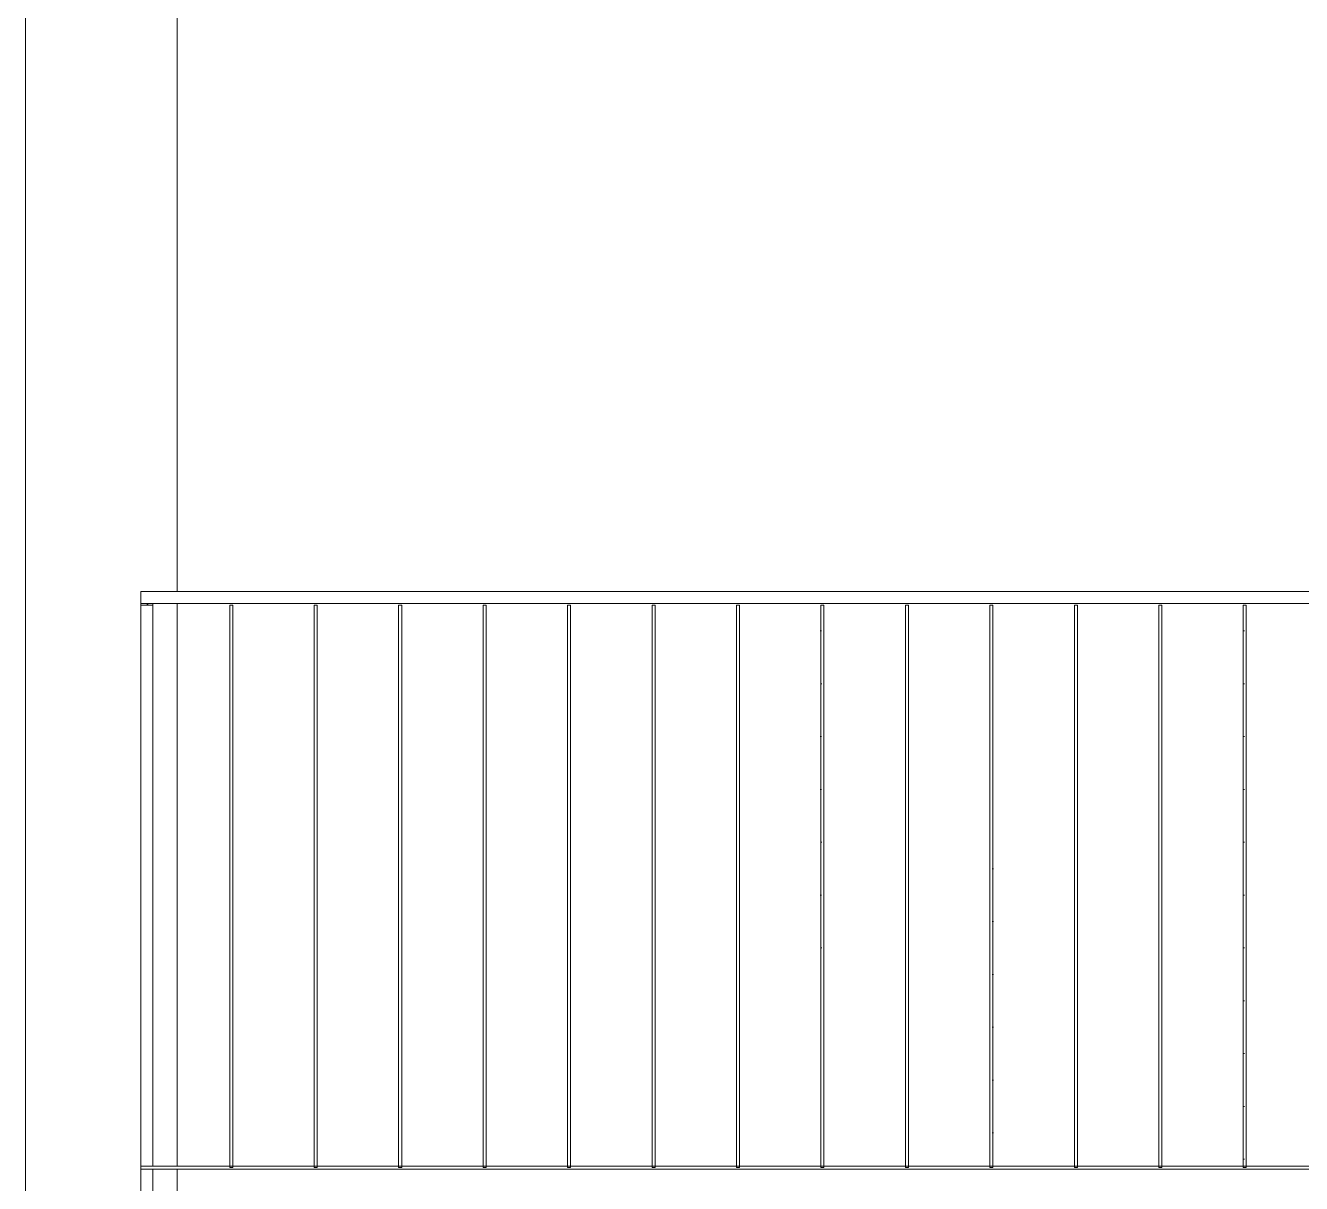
# Model space of a CAD drawing. Header units: metres. Extents: x -111189 to -108577, y -72951 to -72647.
# Drawn here: x -108777.841 to -108775.736, y -72941.591 to -72939.682 of the extents above; entities that cross this region are included whole.
import ezdxf

# ---------------------------------------------------------------- set-up
doc = ezdxf.new("R2010")
doc.units = ezdxf.units.M
doc.header["$MEASUREMENT"] = 0
doc.layers.add('05 - PAREDES..35', color=7, linetype='Continuous')
doc.layers.add('06 - ESCADAS _ GUARDAS', color=7, linetype='Continuous')
pattern_1 = [(360, (-108945.28672, -72941.59482), (0.021783658, 0.043567315), [0, -0.043567315])]

# ---------------------------------------------------------------- blocks, each defined once
blk = doc.blocks.new('Corte Elem_1905_1', base_point=(-108945.2867, -72941.5948))
at = {"layer": '05 - PAREDES..35', "linetype": 'Continuous', "lineweight": 13}
h = blk.add_hatch(dxfattribs=at)
h.set_pattern_fill('DOTS_0001', color=251, style=0, pattern_type=2)
h.set_pattern_definition(pattern_1)
h.paths.add_polyline_path([(-108777.5906, -72938.9831), (-108777.8406, -72938.8081), (-108777.8406, -72938.8457), (-108777.5906, -72939.0207)])
h = blk.add_hatch(dxfattribs=at)
h.set_pattern_fill('DOTS_0001', color=251, style=0, pattern_type=2)
h.set_pattern_definition(pattern_1)
h.paths.add_polyline_path([(-108777.6306, -72941.5623), (-108777.6212, -72941.5623), (-108777.6212, -72940.6672), (-108777.5906, -72940.701), (-108777.5906, -72940.659), (-108777.6124, -72940.6348), (-108777.6306, -72940.6348)])
h = blk.add_hatch(dxfattribs=at)
h.set_pattern_fill('DOTS_0001', color=251, style=0, pattern_type=2)
h.set_pattern_definition(pattern_1)
h.paths.add_polyline_path([(-108777.6306, -72941.5673), (-108777.6306, -72941.6148), (-108777.6212, -72941.6148), (-108777.6212, -72941.5997), (-108777.6075, -72941.6148), (-108777.5906, -72941.6148), (-108777.5906, -72941.6065), (-108777.6212, -72941.5726), (-108777.6212, -72941.5673)])
at = {"layer": '05 - PAREDES..35', "color": 7, "linetype": 'Continuous', "lineweight": 13}
for p, q in [((-108777.5906, -72940.6148), (-108777.5906, -72938.9831)), ((-108777.8406, -72939.6148), (-108777.8406, -72941.6148)), ((-108777.5906, -72941.5623), (-108777.5906, -72940.6348)), ((-108777.5906, -72941.6148), (-108777.5906, -72941.5673))]:
    blk.add_line(p, q, dxfattribs=at)
blk = doc.blocks.new('Corte Elem_1909_1', base_point=(-108945.2867, -72941.5948))
at = {"layer": '06 - ESCADAS _ GUARDAS', "linetype": 'Continuous', "lineweight": 13}
h = blk.add_hatch(dxfattribs=at)
h.set_pattern_fill('DOTS_0001', color=251, style=0, pattern_type=2)
h.set_pattern_definition(pattern_1)
h.paths.add_polyline_path([(-108777.6306, -72940.6348), (-108777.6506, -72940.6348), (-108777.6483, -72940.6373), (-108777.6306, -72940.6373)])
h = blk.add_hatch(dxfattribs=at)
h.set_pattern_fill('DOTS_0001', color=251, style=0, pattern_type=2)
h.set_pattern_definition(pattern_1)
h.paths.add_polyline_path([(-108777.6306, -72941.5673), (-108777.6506, -72941.5673), (-108777.6306, -72941.5894)])
at = {"layer": '06 - ESCADAS _ GUARDAS', "color": 7, "linetype": 'Continuous', "lineweight": 13}
for p, q in [((-108777.6506, -72940.6348), (-108777.6506, -72940.6373)), ((-108777.6306, -72940.6348), (-108777.6306, -72940.6373)), ((-108777.6506, -72941.5673), (-108777.6506, -72941.6148)), ((-108777.6306, -72941.5673), (-108777.6306, -72941.6148))]:
    blk.add_line(p, q, dxfattribs=at)
blk = doc.blocks.new('Corte Elem_1911_1', base_point=(-108945.2867, -72941.5948))
at = {"layer": '06 - ESCADAS _ GUARDAS', "color": 7, "linetype": 'Continuous', "lineweight": 13}
for p, q in [((-108777.6506, -72940.6148), (-108777.6506, -72940.6348)), ((-108777.6506, -72940.6148), (-108774.2976, -72940.6148)), ((-108777.6506, -72940.6348), (-108774.3176, -72940.6348))]:
    blk.add_line(p, q, dxfattribs=at)
blk = doc.blocks.new('Corte Elem_1912_1', base_point=(-108945.2867, -72941.5948))
at = {"layer": '06 - ESCADAS _ GUARDAS', "color": 7, "linetype": 'Continuous', "lineweight": 13}
for p, q in [((-108777.6506, -72941.5623), (-108777.6506, -72941.5673)), ((-108777.6506, -72941.5623), (-108777.5038, -72941.5623)), ((-108777.6506, -72941.5673), (-108774.3176, -72941.5673)), ((-108777.5038, -72941.5623), (-108777.4988, -72941.5623)), ((-108777.4988, -72941.5623), (-108777.3645, -72941.5623)), ((-108777.3645, -72941.5623), (-108777.3595, -72941.5623)), ((-108777.3595, -72941.5623), (-108777.2252, -72941.5623)), ((-108777.2252, -72941.5623), (-108777.2202, -72941.5623)), ((-108777.2202, -72941.5623), (-108777.0859, -72941.5623)), ((-108777.0859, -72941.5623), (-108777.0809, -72941.5623)), ((-108777.0809, -72941.5623), (-108776.9466, -72941.5623)), ((-108776.9466, -72941.5623), (-108776.9416, -72941.5623)), ((-108776.9416, -72941.5623), (-108776.8073, -72941.5623)), ((-108776.8073, -72941.5623), (-108776.8023, -72941.5623)), ((-108776.8023, -72941.5623), (-108776.668, -72941.5623)), ((-108776.668, -72941.5623), (-108776.663, -72941.5623)), ((-108776.663, -72941.5623), (-108776.5288, -72941.5623)), ((-108776.5288, -72941.5623), (-108776.5238, -72941.5623)), ((-108776.5238, -72941.5623), (-108776.3895, -72941.5623)), ((-108776.3895, -72941.5623), (-108776.3845, -72941.5623)), ((-108776.3845, -72941.5623), (-108776.2502, -72941.5623)), ((-108776.2502, -72941.5623), (-108776.2452, -72941.5623)), ((-108776.2452, -72941.5623), (-108776.1109, -72941.5623)), ((-108776.1109, -72941.5623), (-108776.1059, -72941.5623)), ((-108776.1059, -72941.5623), (-108775.9716, -72941.5623)), ((-108775.9716, -72941.5623), (-108775.9666, -72941.5623)), ((-108775.9666, -72941.5623), (-108775.8323, -72941.5623)), ((-108775.8323, -72941.5623), (-108775.8273, -72941.5623)), ((-108775.8273, -72941.5623), (-108775.693, -72941.5623))]:
    blk.add_line(p, q, dxfattribs=at)
blk = doc.blocks.new('Corte Elem_1913_1', base_point=(-108945.2867, -72941.5948))
at = {"layer": '06 - ESCADAS _ GUARDAS', "linetype": 'Continuous', "lineweight": 13}
h = blk.add_hatch(dxfattribs=at)
h.set_pattern_fill('DOTS_0001', color=251, style=0, pattern_type=2)
h.set_pattern_definition(pattern_1)
h.paths.add_polyline_path([(-108777.6306, -72940.6373), (-108777.6483, -72940.6373), (-108777.6306, -72940.6569)])
blk = doc.blocks.new('Corte Elem_1914_1', base_point=(-108945.2867, -72941.5948))
at = {"layer": '06 - ESCADAS _ GUARDAS', "color": 7, "linetype": 'Continuous', "lineweight": 13}
for p, q in [((-108777.6506, -72940.6373), (-108777.6306, -72940.6373)), ((-108777.6506, -72941.5623), (-108777.6506, -72940.6373)), ((-108777.6306, -72941.5623), (-108777.6306, -72940.6373))]:
    blk.add_line(p, q, dxfattribs=at)
blk = doc.blocks.new('Corte Elem_1917_1', base_point=(-108945.2867, -72941.5948))
at = {"layer": '06 - ESCADAS _ GUARDAS', "linetype": 'Continuous', "lineweight": 13}
h = blk.add_hatch(dxfattribs=at)
h.set_pattern_fill('DOTS_0001', color=251, style=0, pattern_type=2)
h.set_pattern_definition(pattern_1)
h.paths.add_polyline_path([(-108776.2502, -72941.5648), (-108776.2452, -72941.5648), (-108776.2452, -72940.9853), (-108776.2502, -72940.9898)])
blk = doc.blocks.new('Corte Elem_1920_1', base_point=(-108945.2867, -72941.5948))
at = {"layer": '06 - ESCADAS _ GUARDAS', "linetype": 'Continuous', "lineweight": 13}
h = blk.add_hatch(dxfattribs=at)
h.set_pattern_fill('DOTS_0001', color=251, style=0, pattern_type=2)
h.set_pattern_definition(pattern_1)
h.paths.add_polyline_path([(-108775.8323, -72941.5648), (-108775.8273, -72941.5648), (-108775.8273, -72940.6373), (-108775.8323, -72940.6373)])
blk = doc.blocks.new('Corte Elem_1929_1', base_point=(-108945.2867, -72941.5948))
at = {"layer": '06 - ESCADAS _ GUARDAS', "color": 7, "linetype": 'Continuous', "lineweight": 13}
for p, q in [((-108777.5038, -72940.6373), (-108777.4988, -72940.6373)), ((-108777.5038, -72941.5623), (-108777.5038, -72940.6373)), ((-108777.4988, -72941.5623), (-108777.4988, -72940.6373)), ((-108777.5038, -72941.5648), (-108777.5038, -72941.5623)), ((-108777.5038, -72941.5648), (-108777.4988, -72941.5648)), ((-108777.4988, -72941.5648), (-108777.4988, -72941.5623))]:
    blk.add_line(p, q, dxfattribs=at)
blk = doc.blocks.new('Corte Elem_1930_1', base_point=(-108945.2867, -72941.5948))
at = {"layer": '06 - ESCADAS _ GUARDAS', "color": 7, "linetype": 'Continuous', "lineweight": 13}
for p, q in [((-108777.3645, -72940.6373), (-108777.3595, -72940.6373)), ((-108777.3645, -72941.5623), (-108777.3645, -72940.6373)), ((-108777.3595, -72941.5623), (-108777.3595, -72940.6373)), ((-108777.3645, -72941.5648), (-108777.3645, -72941.5623)), ((-108777.3645, -72941.5648), (-108777.3595, -72941.5648)), ((-108777.3595, -72941.5648), (-108777.3595, -72941.5623))]:
    blk.add_line(p, q, dxfattribs=at)
blk = doc.blocks.new('Corte Elem_1931_1', base_point=(-108945.2867, -72941.5948))
at = {"layer": '06 - ESCADAS _ GUARDAS', "color": 7, "linetype": 'Continuous', "lineweight": 13}
for p, q in [((-108777.2252, -72940.6373), (-108777.2202, -72940.6373)), ((-108777.2252, -72941.5623), (-108777.2252, -72940.6373)), ((-108777.2202, -72941.5623), (-108777.2202, -72940.6373)), ((-108777.2252, -72941.5648), (-108777.2252, -72941.5623)), ((-108777.2252, -72941.5648), (-108777.2202, -72941.5648)), ((-108777.2202, -72941.5648), (-108777.2202, -72941.5623))]:
    blk.add_line(p, q, dxfattribs=at)
blk = doc.blocks.new('Corte Elem_1932_1', base_point=(-108945.2867, -72941.5948))
at = {"layer": '06 - ESCADAS _ GUARDAS', "color": 7, "linetype": 'Continuous', "lineweight": 13}
for p, q in [((-108777.0859, -72940.6373), (-108777.0809, -72940.6373)), ((-108777.0859, -72941.5623), (-108777.0859, -72940.6373)), ((-108777.0809, -72941.5623), (-108777.0809, -72940.6373)), ((-108777.0859, -72941.5648), (-108777.0859, -72941.5623)), ((-108777.0859, -72941.5648), (-108777.0809, -72941.5648)), ((-108777.0809, -72941.5648), (-108777.0809, -72941.5623))]:
    blk.add_line(p, q, dxfattribs=at)
blk = doc.blocks.new('Corte Elem_1933_1', base_point=(-108945.2867, -72941.5948))
at = {"layer": '06 - ESCADAS _ GUARDAS', "color": 7, "linetype": 'Continuous', "lineweight": 13}
for p, q in [((-108776.9466, -72940.6373), (-108776.9416, -72940.6373)), ((-108776.9466, -72941.5623), (-108776.9466, -72940.6373)), ((-108776.9416, -72941.5623), (-108776.9416, -72940.6373)), ((-108776.9466, -72941.5648), (-108776.9466, -72941.5623)), ((-108776.9466, -72941.5648), (-108776.9416, -72941.5648)), ((-108776.9416, -72941.5648), (-108776.9416, -72941.5623))]:
    blk.add_line(p, q, dxfattribs=at)
blk = doc.blocks.new('Corte Elem_1934_1', base_point=(-108945.2867, -72941.5948))
at = {"layer": '06 - ESCADAS _ GUARDAS', "linetype": 'Continuous', "lineweight": 13}
h = blk.add_hatch(dxfattribs=at)
h.set_pattern_fill('DOTS_0001', color=251, style=0, pattern_type=2)
h.set_pattern_definition(pattern_1)
h.paths.add_polyline_path([(-108776.8073, -72941.5648), (-108776.8023, -72941.5648), (-108776.8023, -72941.4902), (-108776.8073, -72941.4948)])
at = {"layer": '06 - ESCADAS _ GUARDAS', "color": 7, "linetype": 'Continuous', "lineweight": 13}
for p, q in [((-108776.8073, -72940.6373), (-108776.8023, -72940.6373)), ((-108776.8073, -72941.5623), (-108776.8073, -72940.6373)), ((-108776.8023, -72941.5623), (-108776.8023, -72940.6373)), ((-108776.8073, -72941.5648), (-108776.8073, -72941.5623)), ((-108776.8073, -72941.5648), (-108776.8023, -72941.5648)), ((-108776.8023, -72941.5648), (-108776.8023, -72941.5623))]:
    blk.add_line(p, q, dxfattribs=at)
blk = doc.blocks.new('Corte Elem_1935_1', base_point=(-108945.2867, -72941.5948))
at = {"layer": '06 - ESCADAS _ GUARDAS', "linetype": 'Continuous', "lineweight": 13}
h = blk.add_hatch(dxfattribs=at)
h.set_pattern_fill('DOTS_0001', color=251, style=0, pattern_type=2)
h.set_pattern_definition(pattern_1)
h.paths.add_polyline_path([(-108776.668, -72941.5648), (-108776.663, -72941.5648), (-108776.663, -72941.364), (-108776.668, -72941.3685)])
at = {"layer": '06 - ESCADAS _ GUARDAS', "color": 7, "linetype": 'Continuous', "lineweight": 13}
for p, q in [((-108776.668, -72940.6373), (-108776.663, -72940.6373)), ((-108776.668, -72941.5623), (-108776.668, -72940.6373)), ((-108776.663, -72941.5623), (-108776.663, -72940.6373)), ((-108776.668, -72941.5648), (-108776.668, -72941.5623)), ((-108776.668, -72941.5648), (-108776.663, -72941.5648)), ((-108776.663, -72941.5648), (-108776.663, -72941.5623))]:
    blk.add_line(p, q, dxfattribs=at)
blk = doc.blocks.new('Corte Elem_1936_1', base_point=(-108945.2867, -72941.5948))
at = {"layer": '06 - ESCADAS _ GUARDAS', "linetype": 'Continuous', "lineweight": 13}
h = blk.add_hatch(dxfattribs=at)
h.set_pattern_fill('DOTS_0001', color=251, style=0, pattern_type=2)
h.set_pattern_definition(pattern_1)
h.paths.add_polyline_path([(-108776.5238, -72940.6373), (-108776.5288, -72940.6373), (-108776.5288, -72941.2423), (-108776.5238, -72941.2378)])
at = {"layer": '06 - ESCADAS _ GUARDAS', "color": 7, "linetype": 'Continuous', "lineweight": 13}
for p, q in [((-108776.5288, -72940.6373), (-108776.5238, -72940.6373)), ((-108776.5288, -72941.5623), (-108776.5288, -72940.6373)), ((-108776.5238, -72941.5623), (-108776.5238, -72940.6373)), ((-108776.5288, -72941.5648), (-108776.5288, -72941.5623)), ((-108776.5288, -72941.5648), (-108776.5238, -72941.5648)), ((-108776.5238, -72941.5648), (-108776.5238, -72941.5623))]:
    blk.add_line(p, q, dxfattribs=at)
blk = doc.blocks.new('Corte Elem_1937_1', base_point=(-108945.2867, -72941.5948))
at = {"layer": '06 - ESCADAS _ GUARDAS', "linetype": 'Continuous', "lineweight": 13}
h = blk.add_hatch(dxfattribs=at)
h.set_pattern_fill('DOTS_0001', color=251, style=0, pattern_type=2)
h.set_pattern_definition(pattern_1)
h.paths.add_polyline_path([(-108776.3895, -72941.5648), (-108776.3845, -72941.5648), (-108776.3845, -72940.6373), (-108776.3895, -72940.6373)])
at = {"layer": '06 - ESCADAS _ GUARDAS', "color": 7, "linetype": 'Continuous', "lineweight": 13}
for p, q in [((-108776.3895, -72940.6373), (-108776.3845, -72940.6373)), ((-108776.3895, -72941.5623), (-108776.3895, -72940.6373)), ((-108776.3845, -72941.5623), (-108776.3845, -72940.6373)), ((-108776.3895, -72941.5648), (-108776.3895, -72941.5623)), ((-108776.3895, -72941.5648), (-108776.3845, -72941.5648)), ((-108776.3845, -72941.5648), (-108776.3845, -72941.5623))]:
    blk.add_line(p, q, dxfattribs=at)
blk = doc.blocks.new('Corte Elem_1938_1', base_point=(-108945.2867, -72941.5948))
at = {"layer": '06 - ESCADAS _ GUARDAS', "color": 7, "linetype": 'Continuous', "lineweight": 13}
for p, q in [((-108776.2502, -72940.6373), (-108776.2452, -72940.6373)), ((-108776.2502, -72941.5623), (-108776.2502, -72940.6373)), ((-108776.2452, -72941.5623), (-108776.2452, -72940.6373)), ((-108776.2502, -72941.5648), (-108776.2502, -72941.5623)), ((-108776.2502, -72941.5648), (-108776.2452, -72941.5648)), ((-108776.2452, -72941.5648), (-108776.2452, -72941.5623))]:
    blk.add_line(p, q, dxfattribs=at)
blk = doc.blocks.new('Corte Elem_1939_1', base_point=(-108945.2867, -72941.5948))
at = {"layer": '06 - ESCADAS _ GUARDAS', "color": 7, "linetype": 'Continuous', "lineweight": 13}
for p, q in [((-108776.1109, -72940.6373), (-108776.1059, -72940.6373)), ((-108776.1109, -72941.5623), (-108776.1109, -72940.6373)), ((-108776.1059, -72941.5623), (-108776.1059, -72940.6373)), ((-108776.1109, -72941.5648), (-108776.1109, -72941.5623)), ((-108776.1109, -72941.5648), (-108776.1059, -72941.5648)), ((-108776.1059, -72941.5648), (-108776.1059, -72941.5623))]:
    blk.add_line(p, q, dxfattribs=at)
blk = doc.blocks.new('Corte Elem_1940_1', base_point=(-108945.2867, -72941.5948))
at = {"layer": '06 - ESCADAS _ GUARDAS', "color": 7, "linetype": 'Continuous', "lineweight": 13}
for p, q in [((-108775.9716, -72940.6373), (-108775.9666, -72940.6373)), ((-108775.9716, -72941.5623), (-108775.9716, -72940.6373)), ((-108775.9666, -72941.5623), (-108775.9666, -72940.6373)), ((-108775.9716, -72941.5648), (-108775.9716, -72941.5623)), ((-108775.9716, -72941.5648), (-108775.9666, -72941.5648)), ((-108775.9666, -72941.5648), (-108775.9666, -72941.5623))]:
    blk.add_line(p, q, dxfattribs=at)
blk = doc.blocks.new('Corte Elem_1941_1', base_point=(-108945.2867, -72941.5948))
at = {"layer": '06 - ESCADAS _ GUARDAS', "color": 7, "linetype": 'Continuous', "lineweight": 13}
for p, q in [((-108775.8323, -72940.6373), (-108775.8273, -72940.6373)), ((-108775.8323, -72941.5623), (-108775.8323, -72940.6373)), ((-108775.8273, -72941.5623), (-108775.8273, -72940.6373)), ((-108775.8323, -72941.5648), (-108775.8323, -72941.5623)), ((-108775.8323, -72941.5648), (-108775.8273, -72941.5648)), ((-108775.8273, -72941.5648), (-108775.8273, -72941.5623))]:
    blk.add_line(p, q, dxfattribs=at)
blk = doc.blocks.new('Corte Elem_2065_1', base_point=(-108945.2867, -72941.5948))
at = {"layer": '06 - ESCADAS _ GUARDAS', "linetype": 'Continuous', "lineweight": 13}
h = blk.add_hatch(dxfattribs=at)
h.set_pattern_fill('DOTS_0001', color=251, style=0, pattern_type=2)
h.set_pattern_definition(pattern_1)
h.paths.add_polyline_path([(-108777.3645, -72941.5648), (-108777.3595, -72941.5648), (-108777.3595, -72940.6484), (-108777.3645, -72940.653)])

msp = doc.modelspace()

# ---------------------------------------------------------------- block references
at = {"layer": '05 - PAREDES..35', "lineweight": 0}
msp.add_blockref('Corte Elem_1905_1', (-108945.2867, -72941.5948), dxfattribs=at)
at = {"layer": '06 - ESCADAS _ GUARDAS', "lineweight": 0}
for name in ['Corte Elem_1911_1', 'Corte Elem_1909_1', 'Corte Elem_1914_1', 'Corte Elem_1913_1', 'Corte Elem_1929_1', 'Corte Elem_1930_1', 'Corte Elem_2065_1', 'Corte Elem_1931_1', 'Corte Elem_1932_1', 'Corte Elem_1933_1', 'Corte Elem_1934_1', 'Corte Elem_1935_1', 'Corte Elem_1936_1', 'Corte Elem_1937_1', 'Corte Elem_1938_1', 'Corte Elem_1939_1', 'Corte Elem_1940_1', 'Corte Elem_1920_1', 'Corte Elem_1941_1', 'Corte Elem_1917_1', 'Corte Elem_1912_1']:
    msp.add_blockref(name, (-108945.2867, -72941.5948), dxfattribs=at)

doc.saveas('drawing.dxf')
